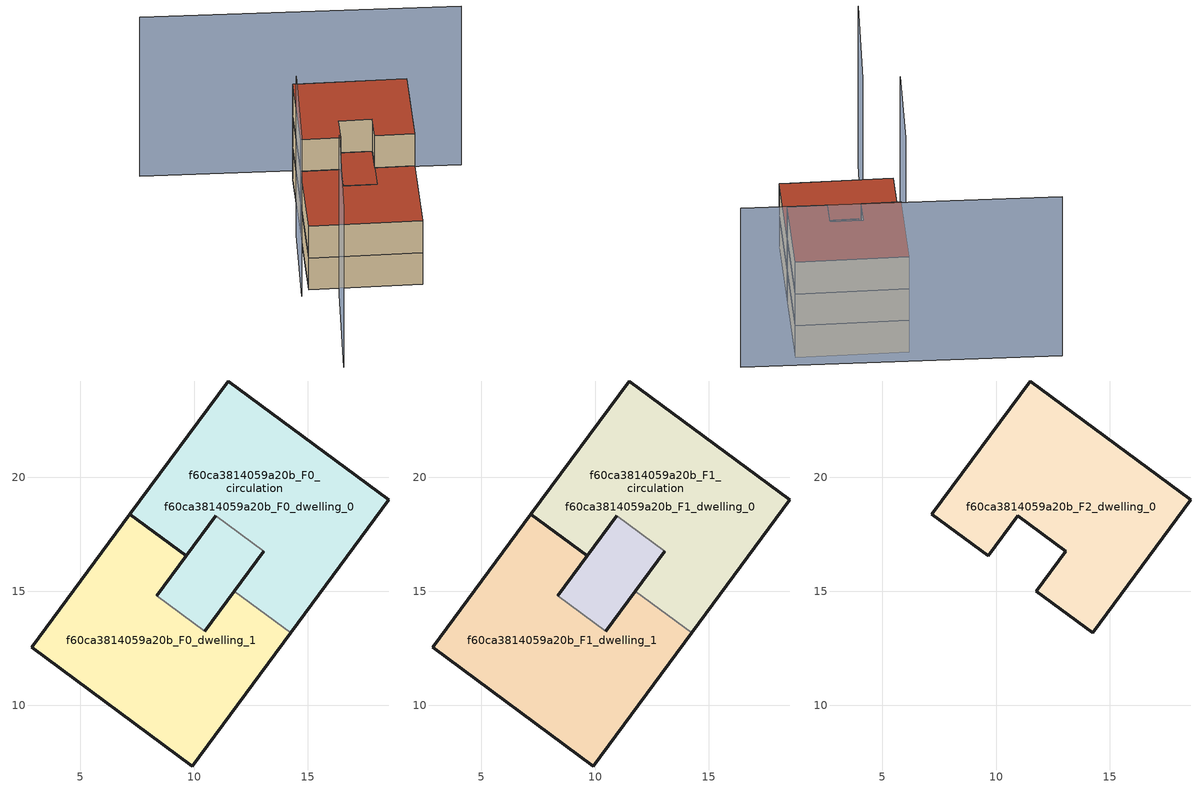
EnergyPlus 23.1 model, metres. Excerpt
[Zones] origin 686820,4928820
f60ca3814059a20b_F0_dwelling_0
 floor ground (EU_floor_Construction): 18.55,19.03 14.24,13.18 11.77,15 13.06,16.75 10.95,18.32 9.65,16.56 7.18,18.38 11.5,24.23 z0; 13.06,16.75 11.77,15 10.47,13.24 8.36,14.81 9.65,16.56 10.95,18.32 z0
 wall outside (EU_wall_Construction): 13.06,16.75 11.77,15 / 14.24,13.18 18.55,19.03 11.5,24.23 7.18,18.38 9.65,16.56 10.95,18.32 z0:3
 wall to f60ca3814059a20b_F0_circulation (EU_wall_Construction): 10.95,18.32 13.06,16.75 z0:3
 wall to f60ca3814059a20b_F0_dwelling_1 (EU_wall_Construction): 11.77,15 14.24,13.18 z0:3
f60ca3814059a20b_F0_dwelling_1
 floor ground (EU_floor_Construction): 11.77,15 14.24,13.18 9.92,7.33 2.87,12.53 7.18,18.38 9.65,16.56 8.36,14.81 10.47,13.24 z0
 wall outside (EU_wall_Construction): 11.77,15 10.47,13.24 / 8.36,14.81 9.65,16.56 7.18,18.38 2.87,12.53 9.92,7.33 14.24,13.18 z0:3
 wall to f60ca3814059a20b_F0_circulation (EU_wall_Construction): 10.47,13.24 8.36,14.81 z0:3
f60ca3814059a20b_F0_circulation
 floor ground (EU_floor_Construction): 18.55,19.03 14.24,13.18 11.77,15 13.06,16.75 10.95,18.32 9.65,16.56 7.18,18.38 11.5,24.23 z0; 13.06,16.75 11.77,15 10.47,13.24 8.36,14.81 9.65,16.56 10.95,18.32 z0
 wall outside (EU_wall_Construction): 10.47,13.24 13.06,16.75 / 10.95,18.32 8.36,14.81 z0:3
f60ca3814059a20b_F1_dwelling_0
 floor outside (EU_floor_Construction): 18.55,19.03 14.24,13.18 11.77,15 13.06,16.75 10.95,18.32 9.65,16.56 7.18,18.38 11.5,24.23 z3
 floor to f60ca3814059a20b_F0_dwelling_0 (EU_floor_Construction): 13.06,16.75 11.77,15 10.47,13.24 8.36,14.81 9.65,16.56 10.95,18.32 z3
 wall outside (EU_wall_Construction): 13.06,16.75 11.77,15 / 14.24,13.18 18.55,19.03 11.5,24.23 7.18,18.38 9.65,16.56 10.95,18.32 z3:6
 wall to f60ca3814059a20b_F1_circulation (EU_wall_Construction): 10.95,18.32 13.06,16.75 z3:6
 wall to f60ca3814059a20b_F1_dwelling_1 (EU_wall_Construction): 11.77,15 14.24,13.18 z3:6
 roof outside (EU_floor_Construction): 11.77,15 13.06,16.75 10.95,18.32 9.65,16.56 8.36,14.81 10.47,13.24 z6
f60ca3814059a20b_F1_dwelling_1
 floor to f60ca3814059a20b_F0_dwelling_1 (EU_floor_Construction): 11.77,15 14.24,13.18 9.92,7.33 2.87,12.53 7.18,18.38 9.65,16.56 8.36,14.81 10.47,13.24 z3
 wall outside (EU_wall_Construction): 11.77,15 10.47,13.24 / 8.36,14.81 9.65,16.56 7.18,18.38 2.87,12.53 9.92,7.33 14.24,13.18 z3:6
 wall to f60ca3814059a20b_F1_circulation (EU_wall_Construction): 10.47,13.24 8.36,14.81 z3:6
 roof outside (EU_roof_Construction): 9.92,7.33 14.24,13.18 11.77,15 10.47,13.24 8.36,14.81 9.65,16.56 7.18,18.38 2.87,12.53 z6
f60ca3814059a20b_F1_circulation
 floor to f60ca3814059a20b_F0_circulation (EU_floor_Construction): 13.06,16.75 11.77,15 10.47,13.24 8.36,14.81 10.95,18.32 z3; 18.55,19.03 14.24,13.18 11.77,15 13.06,16.75 10.95,18.32 9.65,16.56 7.18,18.38 11.5,24.23 z3
 wall outside (EU_wall_Construction): 10.47,13.24 13.06,16.75 / 10.95,18.32 8.36,14.81 z3:6
 roof outside (EU_roof_Construction): 13.06,16.75 11.77,15 10.47,13.24 8.36,14.81 9.65,16.56 10.95,18.32 z6; 18.55,19.03 14.24,13.18 11.77,15 13.06,16.75 10.95,18.32 9.65,16.56 7.18,18.38 11.5,24.23 z6
f60ca3814059a20b_F2_dwelling_0
 floor to f60ca3814059a20b_F1_dwelling_0 (EU_floor_Construction): 18.55,19.03 14.24,13.18 11.77,15 13.06,16.75 10.95,18.32 9.65,16.56 7.18,18.38 11.5,24.23 z6
 wall outside (EU_wall_Construction): 18.55,19.03 11.5,24.23 7.18,18.38 9.65,16.56 10.95,18.32 13.06,16.75 11.77,15 14.24,13.18 18.55,19.03 z6:9
 roof outside (EU_roof_Construction): 14.24,13.18 18.55,19.03 11.5,24.23 7.18,18.38 9.65,16.56 10.95,18.32 13.06,16.75 11.77,15 z9
shading: 6.89,18.58 1.9,12.24 / 22.51,17.19 2.99,32.33 / 4.26,10.59 -1.8,3.16 z0:15
[Building]
EU S2 Campaign: North Axis=0; Terrain=City; Solar Distribution=FullExterior
[Site:Location]
Bologna: Latitude=44.5; Longitude=11.25; Time Zone=1; Elevation=37
[SizingPeriod:WeatherFileDays]
AnnualSizingPeriod: Begin Month=1; Begin Day of Month=1; End Month=12; End Day of Month=31; Day of Week for Start Day=Monday; Use Weather File Daylight Saving Period=No; Use Weather File Rain and Snow Indicators=No
[MATERIAL]
EU_InternalMass_Material: Roughness=MediumRough; Thickness=0.1; Conductivity=1; Density=1800; Specific Heat=900; Thermal Absorptance=0.9; Solar Absorptance=0.7; Visible Absorptance=0.7
[MATERIAL:NOMASS] Roughness=MediumRough; Thermal Absorptance=0.9; Solar Absorptance=0.7; Visible Absorptance=0.7
Name | Thermal Resistance
EU_wall_NoMass | 0.937881
EU_roof_NoMass | 0.548572
EU_floor_NoMass | 0.71348
[CONSTRUCTION]
EU_wall_Construction: EU_wall_NoMass
EU_roof_Construction: EU_roof_NoMass
EU_floor_Construction: EU_floor_NoMass
EU_InternalMass_Construction: EU_InternalMass_Material
[ZONE] Type=1; Multiplier=1; Ceiling Height=autocalculate; Floor Area=autocalculate; Part of Total Floor Area=Yes
Name | Volume
f60ca3814059a20b_F0_dwelling_0; f60ca3814059a20b_F1_dwelling_0; f60ca3814059a20b_F0_circulation; f60ca3814059a20b_F1_circulation | 208.397
f60ca3814059a20b_F2_dwelling_0 | 173.982
f60ca3814059a20b_F0_dwelling_1; f60ca3814059a20b_F1_dwelling_1 | 173.983
[INTERNALMASS] Construction=EU_InternalMass_Construction
Name | Zone or ZoneList | Surface Area
f60ca3814059a20b_F0_dwelling_0_EU_InternalMass | f60ca3814059a20b_F0_dwelling_0 | 57.9943
f60ca3814059a20b_F0_dwelling_1_EU_InternalMass | f60ca3814059a20b_F0_dwelling_1 | 57.9943
f60ca3814059a20b_F1_dwelling_0_EU_InternalMass | f60ca3814059a20b_F1_dwelling_0 | 57.9943
f60ca3814059a20b_F1_dwelling_1_EU_InternalMass | f60ca3814059a20b_F1_dwelling_1 | 57.9943
f60ca3814059a20b_F2_dwelling_0_EU_InternalMass | f60ca3814059a20b_F2_dwelling_0 | 127.472
[OTHEREQUIPMENT] Fuel Type=Electricity; Design Level Calculation Method=Watts/Area; Power per Zone Floor Area=1; Fraction Latent=0; Fraction Radiant=0; Fraction Lost=0; Carbon Dioxide Generation Rate=0; EndUse Subcategory=EU_Step8_InternalGains
Name | Zone or ZoneList or Space or SpaceList | Schedule
EU_Step8_InternalGain_f60ca3814059a20b_F0_dwelling_0_f000 | f60ca3814059a20b_F0_dwelling_0 | EU_Step8_GainSchedule_f60ca3814059a20b_F0_dwelling_0_f000
EU_Step8_InternalGain_f60ca3814059a20b_F0_dwelling_1_f000 | f60ca3814059a20b_F0_dwelling_1 | EU_Step8_GainSchedule_f60ca3814059a20b_F0_dwelling_1_f000
EU_Step8_InternalGain_f60ca3814059a20b_F1_dwelling_0_f000 | f60ca3814059a20b_F1_dwelling_0 | EU_Step8_GainSchedule_f60ca3814059a20b_F1_dwelling_0_f000
EU_Step8_InternalGain_f60ca3814059a20b_F1_dwelling_1_f000 | f60ca3814059a20b_F1_dwelling_1 | EU_Step8_GainSchedule_f60ca3814059a20b_F1_dwelling_1_f000
EU_Step8_InternalGain_f60ca3814059a20b_F2_dwelling_0_f000 | f60ca3814059a20b_F2_dwelling_0 | EU_Step8_GainSchedule_f60ca3814059a20b_F2_dwelling_0_f000
[ZONEINFILTRATION:DESIGNFLOWRATE] Schedule=EU_AlwaysOn; Design Flow Rate Calculation Method=Flow/Area; Flow Rate per Floor Area=0.0005; Constant Term Coefficient=1; Temperature Term Coefficient=0; Velocity Term Coefficient=0; Velocity Squared Term Coefficient=0
Name | Zone or ZoneList or Space or SpaceList
EU_Circulation_Infiltration_f60ca3814059a20b_F0_circulation | f60ca3814059a20b_F0_circulation
EU_Circulation_Infiltration_f60ca3814059a20b_F1_circulation | f60ca3814059a20b_F1_circulation
[ZONEVENTILATION:DESIGNFLOWRATE] Schedule=EU_AlwaysOn; Design Flow Rate Calculation Method=AirChanges/Hour; Air Changes per Hour=0.687892; Ventilation Type=Natural; Fan Pressure Rise=0; Fan Total Efficiency=1; Constant Term Coefficient=1; Temperature Term Coefficient=0; Velocity Term Coefficient=0; Velocity Squared Term Coefficient=0; Minimum Indoor Temperature=-100; Maximum Indoor Temperature=100; Delta Temperature=-100; Minimum Outdoor Temperature=-100; Maximum Outdoor Temperature=100; Maximum Wind Speed=40
Name | Zone or ZoneList or Space or SpaceList
EU_ConstantAir_f60ca3814059a20b_F0_dwelling_0 | f60ca3814059a20b_F0_dwelling_0
EU_ConstantAir_f60ca3814059a20b_F0_dwelling_1 | f60ca3814059a20b_F0_dwelling_1
EU_ConstantAir_f60ca3814059a20b_F1_dwelling_0 | f60ca3814059a20b_F1_dwelling_0
EU_ConstantAir_f60ca3814059a20b_F1_dwelling_1 | f60ca3814059a20b_F1_dwelling_1
EU_ConstantAir_f60ca3814059a20b_F2_dwelling_0 | f60ca3814059a20b_F2_dwelling_0
[HVACTEMPLATE:THERMOSTAT] Constant Heating Setpoint=20; Constant Cooling Setpoint=50
EU_HeatOnly_f60ca3814059a20b_F0_dwelling_0; EU_HeatOnly_f60ca3814059a20b_F0_dwelling_1; EU_HeatOnly_f60ca3814059a20b_F1_dwelling_0; EU_HeatOnly_f60ca3814059a20b_F1_dwelling_1; EU_HeatOnly_f60ca3814059a20b_F2_dwelling_0
[HVACTEMPLATE:ZONE:IDEALLOADSAIRSYSTEM] System Availability Schedule=EU_AlwaysOn; Maximum Heating Supply Air Temperature=50; Minimum Cooling Supply Air Temperature=13; Maximum Heating Supply Air Humidity Ratio=0.0156; Minimum Cooling Supply Air Humidity Ratio=0.0077; Heating Limit=NoLimit; Cooling Limit=NoLimit; Heating Availability Schedule=EU_AlwaysOn; Cooling Availability Schedule=EU_CoolingOff; Dehumidification Control Type=ConstantSensibleHeatRatio; Cooling Sensible Heat Ratio=0.7; Dehumidification Setpoint=60; Humidification Control Type=None; Humidification Setpoint=30; Outdoor Air Method=None; Outdoor Air Flow Rate per Person=0.00944; Outdoor Air Flow Rate per Zone Floor Area=0; Outdoor Air Flow Rate per Zone=0; Demand Controlled Ventilation Type=None; Outdoor Air Economizer Type=NoEconomizer; Heat Recovery Type=None; Sensible Heat Recovery Effectiveness=0.7; Latent Heat Recovery Effectiveness=0.65
Name | Template Thermostat
f60ca3814059a20b_F0_dwelling_0 | EU_HeatOnly_f60ca3814059a20b_F0_dwelling_0
f60ca3814059a20b_F0_dwelling_1 | EU_HeatOnly_f60ca3814059a20b_F0_dwelling_1
f60ca3814059a20b_F1_dwelling_0 | EU_HeatOnly_f60ca3814059a20b_F1_dwelling_0
f60ca3814059a20b_F1_dwelling_1 | EU_HeatOnly_f60ca3814059a20b_F1_dwelling_1
f60ca3814059a20b_F2_dwelling_0 | EU_HeatOnly_f60ca3814059a20b_F2_dwelling_0
[SIZING:ZONE] Zone Cooling Design Supply Air Temperature Input Method=SupplyAirTemperature; Zone Cooling Design Supply Air Temperature=13; Zone Heating Design Supply Air Temperature Input Method=SupplyAirTemperature; Zone Heating Design Supply Air Temperature=50; Zone Cooling Design Supply Air Humidity Ratio=0.008; Zone Heating Design Supply Air Humidity Ratio=0.008; Cooling Design Air Flow Method=DesignDay; Cooling Design Air Flow Rate=0; Cooling Minimum Air Flow per Zone Floor Area=0.000762; Cooling Minimum Air Flow=0; Cooling Minimum Air Flow Fraction=0.2; Heating Design Air Flow Method=DesignDay; Heating Design Air Flow Rate=0; Heating Maximum Air Flow per Zone Floor Area=0.002032; Heating Maximum Air Flow=0.141576; Heating Maximum Air Flow Fraction=0.3; Account for Dedicated Outdoor Air System=No; Dedicated Outdoor Air System Control Strategy=NeutralSupplyAir; Dedicated Outdoor Air Low Setpoint Temperature for Design=autosize; Dedicated Outdoor Air High Setpoint Temperature for Design=autosize; Zone Load Sizing Method=Sensible Load Only No Latent Load; Zone Latent Cooling Design Supply Air Humidity Ratio Input Method=HumidityRatioDifference; Zone Cooling Design Supply Air Humidity Ratio Difference=0.005; Zone Latent Heating Design Supply Air Humidity Ratio Input Method=HumidityRatioDifference; Zone Humidification Design Supply Air Humidity Ratio Difference=0.005
f60ca3814059a20b_F0_dwelling_0; f60ca3814059a20b_F0_dwelling_1; f60ca3814059a20b_F1_dwelling_0; f60ca3814059a20b_F1_dwelling_1; f60ca3814059a20b_F2_dwelling_0
[SCHEDULE:CONSTANT]
Name | Hourly Value
EU_AlwaysOn | 1
EU_CoolingOff | 0
[SCHEDULE:FILE] Column Number=1; Rows to Skip at Top=0; Number of Hours of Data=8760; Column Separator=Comma; Interpolate to Timestep=No; Minutes per Item=60; Adjust Schedule for Daylight Savings=Yes
Name | File
EU_Step8_GainSchedule_f60ca3814059a20b_F0_dwelling_0_f000 | ../../schedules/f60ca3814059a20b/f60ca3814059a20b_F0_dwelling_0_f000_gain.csv
EU_Step8_GainSchedule_f60ca3814059a20b_F0_dwelling_1_f000 | ../../schedules/f60ca3814059a20b/f60ca3814059a20b_F0_dwelling_1_f000_gain.csv
EU_Step8_GainSchedule_f60ca3814059a20b_F1_dwelling_0_f000 | ../../schedules/f60ca3814059a20b/f60ca3814059a20b_F1_dwelling_0_f000_gain.csv
EU_Step8_GainSchedule_f60ca3814059a20b_F1_dwelling_1_f000 | ../../schedules/f60ca3814059a20b/f60ca3814059a20b_F1_dwelling_1_f000_gain.csv
EU_Step8_GainSchedule_f60ca3814059a20b_F2_dwelling_0_f000 | ../../schedules/f60ca3814059a20b/f60ca3814059a20b_F2_dwelling_0_f000_gain.csv
